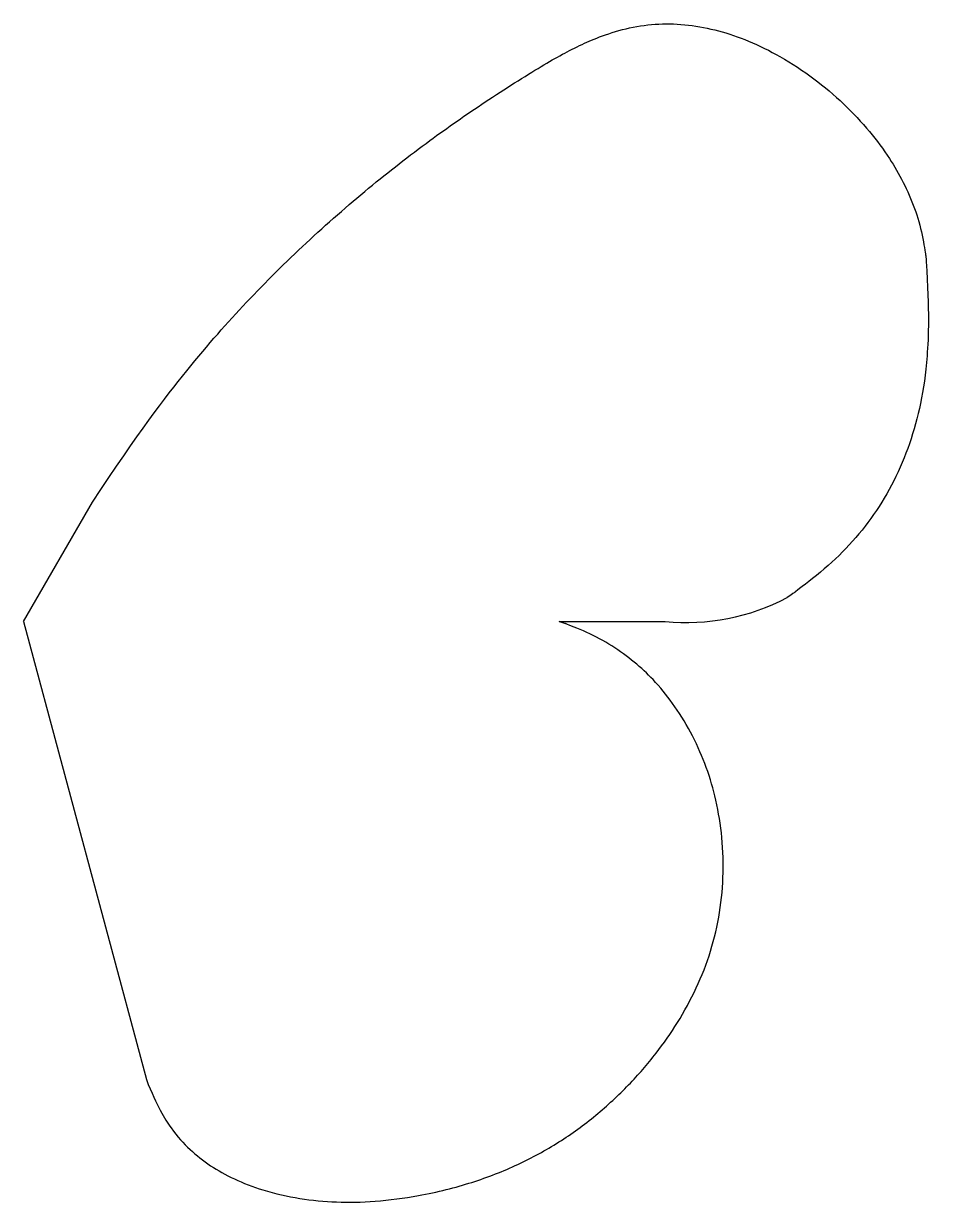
# Model space of a CAD drawing. Header units: millimetres. Extents: x 0 to 296, y -190 to 196.
import ezdxf

# ---------------------------------------------------------------- set-up
doc = ezdxf.new("R2010")
doc.units = ezdxf.units.MM

msp = doc.modelspace()

# ---------------------------------------------------------------- linework, layer by layer
at = {"color": 7, "linetype": 'Continuous'}
for p, q in [((0.18, 0.32), (22.69, 39.29)), ((0.18, 0.32), (40.3, -149.4)), ((175.18, 0.32), (209.83, 0.32))]:
    msp.add_line(p, q, dxfattribs=at)
msp.add_arc((216.82, 70.57), 70.6, 264.3165, 297.7888, dxfattribs=at)
for points, knots in [([(22.69, 39.29), (37.91, 62.35), (54.63, 84.18), (72.79, 104.8), (92.34, 124.21), (113.22, 142.43), (131.59, 156.71), (150.82, 170.18), (170.86, 182.8), (179.73, 187.64), (188.8, 191.67), (198.11, 194.53), (207.69, 195.84), (217.5, 195.46), (227.37, 193.54), (237.15, 190.21), (248.23, 184.74), (258.72, 177.78), (268.37, 169.58), (276.93, 160.36), (282.81, 152.4), (287.71, 144.06), (291.49, 135.45), (294.03, 126.69), (295.18, 117.91), (294.89, 120.85), (295.18, 117.91)], [0, 0, 0, 0, 0.073663, 0.14698, 0.220237, 0.29369, 0.367571, 0.429613, 0.492191, 0.555353, 0.582287, 0.608753, 0.634716, 0.660501, 0.686653, 0.713462, 0.741006, 0.773957, 0.807516, 0.841287, 0.874831, 0.901223, 0.927015, 0.95208, 0.97638, 1, 1, 1, 1]), ([(295.18, 117.91), (296.2, 101.5), (295.68, 86.14), (293.62, 71.8), (290.01, 58.51), (284.87, 46.25), (278.31, 35.21), (270.27, 25.18), (260.75, 16.15), (249.73, 8.11), (253.48, 10.69), (249.73, 8.11)], [0, 0, 0, 0, 0.13064, 0.252864, 0.367955, 0.477449, 0.583128, 0.685119, 0.787307, 0.891653, 1, 1, 1, 1]), ([(40.3, -149.4), (43.78, -158.24), (48.5, -165.88), (54.33, -172.36), (61.13, -177.74), (68.77, -182.06), (79.29, -186.05), (90.64, -188.55), (102.57, -189.65), (114.82, -189.46), (131.18, -187.33), (147.02, -183.28), (161.74, -177.52), (175.14, -170.19), (187.27, -161.4), (198.18, -151.24), (206.6, -141.53), (214.04, -130.97), (220.26, -119.61), (224.97, -107.53), (227.93, -94.82), (229.09, -81.72), (228.44, -68.54), (226.43, -57.17), (223.06, -46.18), (218.35, -35.78), (212.33, -26.16), (206.56, -19.17), (199.95, -12.93), (192.52, -7.52), (184.26, -3.07), (175.18, 0.32), (178.25, -0.73), (175.18, 0.32)], [0, 0, 0, 0, 0.0257573, 0.0501028, 0.0737389, 0.0972416, 0.1210275, 0.1515216, 0.1830443, 0.2155293, 0.2487308, 0.2934622, 0.3377719, 0.380625, 0.4220362, 0.4626544, 0.5030616, 0.5378941, 0.5729398, 0.6080371, 0.6431854, 0.6785671, 0.7142203, 0.7500054, 0.7812948, 0.8124485, 0.8434054, 0.8741782, 0.8987473, 0.9233948, 0.9483064, 0.9737354, 1, 1, 1, 1])]:
    msp.add_open_spline(points, degree=3, knots=knots, dxfattribs=at)

doc.saveas('drawing.dxf')
